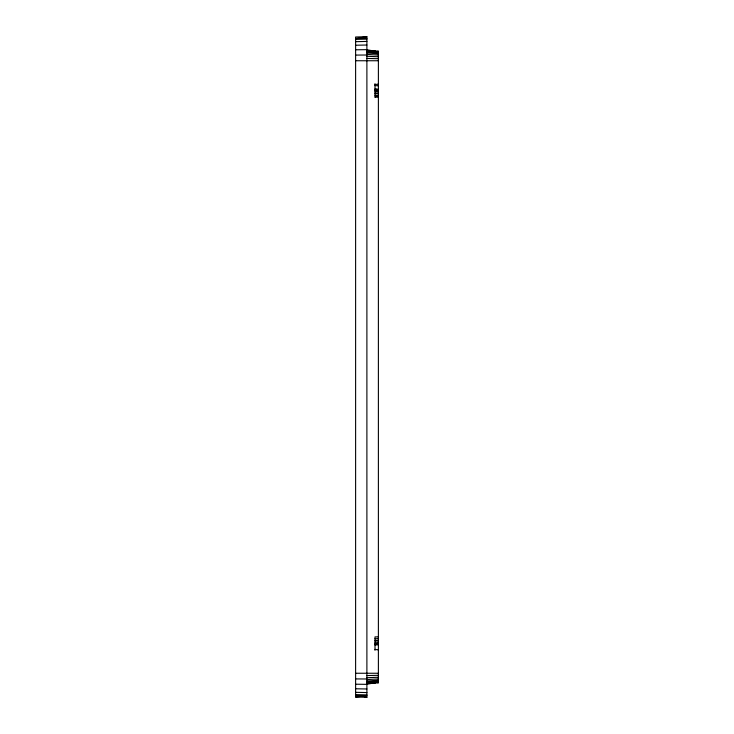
<?xml version="1.0" encoding="UTF-8"?>
<svg xmlns="http://www.w3.org/2000/svg" width="734" height="734" viewBox="0 0 734 734"><rect width="100%" height="100%" fill="white"/><g stroke="black" fill="none" stroke-linecap="round" stroke-linejoin="round"><path stroke-width="1.1" d="M375.001 83.648L375.001 97.117L378.386 95.31L375.001 95.236M378.386 89.273L375.001 88.988L378.386 89.842L375.001 90.557L378.386 90.796L375.001 91.878L378.386 92.062M378.386 51.233L366.89 51.646L378.386 52.655L372.633 51.398L378.386 51.233L378.386 682.767L366.89 682.354L378.386 681.345L372.633 682.602L378.386 682.767M375.001 84.612L378.386 84.071M366.89 36.7L355.614 37.003L355.614 696.997L366.89 697.3L366.89 36.709L355.614 38.507L366.89 38.214M355.614 696.997L366.89 695.786L355.614 695.493M375.001 683.152L366.89 683.868L375.001 683.07M375.001 645.012L378.386 644.727M366.89 681.996L378.386 681.024M375.001 644.424L378.386 644.158M366.89 681.06L378.386 680.198M375.001 643.443L378.386 643.204M366.89 679.601L378.386 678.904M375.001 642.122L378.386 641.938M366.89 677.73L378.386 677.234M375.001 640.534L378.386 640.406M355.614 39.388L366.89 39.104M355.614 41.682L366.89 41.425M366.89 675.564L378.386 675.308M375.001 638.754L378.386 638.69M355.614 45.224L366.89 45.022M355.614 49.793L366.89 49.646M355.614 55.087L366.89 55.013M355.614 60.748L378.386 60.748M375.001 97.117L378.386 97.117M378.386 636.883L375.001 636.883L375.001 650.352M355.614 673.252L378.386 673.252M355.614 678.913L366.89 678.987M355.614 684.207L366.89 684.354M355.614 688.776L366.89 688.978M366.89 58.436L378.386 58.692M355.614 692.318L366.89 692.575M355.614 694.612L366.89 694.896M375.001 93.466L378.386 93.594M366.89 56.27L378.386 56.766M366.89 54.399L378.386 55.096M366.89 52.94L378.386 53.802M375.001 89.585L378.386 89.842M366.89 52.004L378.386 52.976M375.001 50.848L366.89 50.141L375.001 50.93M375.001 85.548L378.386 85.841M378.386 649.929L375.001 649.388M364.633 696.933L366.89 697.291"/></g></svg>
